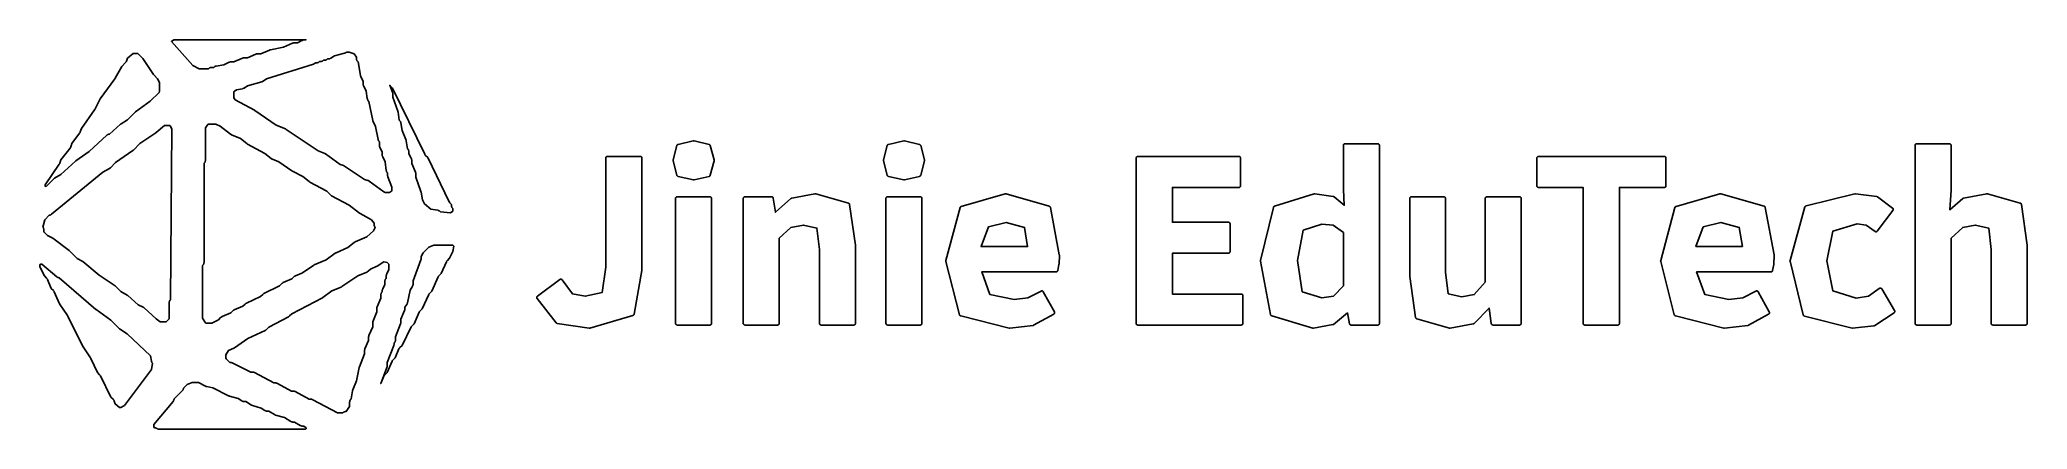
# Model space of a CAD drawing. Header units: metres. Extents: x -30 to 30, y -5.9 to 5.9.
import ezdxf

# ---------------------------------------------------------------- set-up
doc = ezdxf.new("R2010")
doc.units = ezdxf.units.M

msp = doc.modelspace()

# ---------------------------------------------------------------- linework, layer by layer
for points in [[(-29.374, 2.147), (-29.34, 2.248), (-29.068, 2.598), (-29.059, 2.611), (-29.052, 2.624), (-29.046, 2.639), (-29.012, 2.741), (-28.78, 3.05), (-28.772, 3.063), (-28.765, 3.076), (-28.759, 3.089), (-28.725, 3.193), (-28.327, 3.749), (-28.322, 3.758), (-28.316, 3.768), (-28.158, 4.085), (-27.714, 4.69), (-27.705, 4.704), (-27.509, 5.056), (-27.4, 5.165), (-27.392, 5.175), (-27.384, 5.185), (-27.377, 5.196), (-27.371, 5.207), (-27.367, 5.219), (-27.338, 5.305), (-27.161, 5.452), (-27.023, 5.452), (-26.868, 5.298), (-26.548, 4.818), (-26.54, 4.807), (-26.531, 4.797), (-26.424, 4.69), (-26.366, 4.575), (-26.366, 4.312), (-26.383, 4.28), (-26.646, 4.017), (-27.088, 3.695), (-27.096, 3.689), (-27.104, 3.681), (-27.338, 3.448), (-27.528, 3.333), (-27.539, 3.326), (-27.549, 3.318), (-27.879, 3.025), (-27.879, 3.025), (-27.892, 3.023), (-27.905, 3.02), (-27.917, 3.016), (-27.929, 3.011), (-27.94, 3.004), (-27.95, 2.997), (-27.96, 2.989), (-28.486, 2.504), (-28.888, 2.222), (-28.901, 2.211), (-29.342, 1.811), (-29.535, 1.695), (-29.549, 1.686), (-29.561, 1.674), (-29.78, 1.456), (-29.817, 1.447), (-29.817, 1.493), (-29.391, 2.113), (-29.384, 2.124), (-29.378, 2.135), (-29.374, 2.147)], [(-22.029, 5.85), (-22.044, 5.847), (-22.058, 5.843), (-22.072, 5.837), (-22.206, 5.77), (-22.297, 5.77), (-22.31, 5.769), (-22.324, 5.767), (-22.338, 5.763), (-22.351, 5.758), (-22.624, 5.641), (-23.02, 5.562), (-23.034, 5.559), (-23.047, 5.554), (-23.308, 5.442), (-23.402, 5.442), (-23.416, 5.441), (-23.43, 5.439), (-23.444, 5.436), (-23.457, 5.431), (-23.717, 5.319), (-23.812, 5.319), (-23.826, 5.318), (-23.84, 5.316), (-23.853, 5.313), (-23.866, 5.308), (-24.127, 5.196), (-24.221, 5.196), (-24.234, 5.196), (-24.247, 5.194), (-24.259, 5.191), (-24.272, 5.187), (-24.283, 5.182), (-24.428, 5.109), (-24.654, 5.071), (-24.668, 5.068), (-24.681, 5.064), (-24.694, 5.058), (-24.707, 5.051), (-24.718, 5.042), (-24.729, 5.033), (-24.729, 5.032), (-24.795, 5.032), (-24.808, 5.032), (-24.822, 5.03), (-24.835, 5.026), (-24.848, 5.022), (-24.86, 5.016), (-24.872, 5.009), (-24.882, 5.001), (-24.893, 4.992), (-24.893, 4.991), (-25.172, 4.991), (-25.365, 5.088), (-26.008, 5.807), (-26.008, 5.808), (-25.936, 5.862), (-21.947, 5.862), (-22.029, 5.85)], [(-20.765, 5.465), (-20.754, 5.47), (-20.744, 5.477), (-20.734, 5.484), (-20.724, 5.493), (-20.724, 5.493), (-20.644, 5.493), (-20.5, 5.436), (-20.428, 5.34), (-20.428, 5.304), (-20.427, 5.29), (-20.425, 5.277), (-20.422, 5.264), (-20.417, 5.251), (-20.412, 5.239), (-20.405, 5.227), (-20.396, 5.216), (-20.387, 5.206), (-20.377, 5.196), (-20.303, 4.788), (-20.3, 4.775), (-20.296, 4.762), (-20.29, 4.751), (-20.223, 4.616), (-20.223, 4.526), (-20.222, 4.513), (-20.221, 4.5), (-20.218, 4.488), (-20.214, 4.476), (-20.208, 4.464), (-20.136, 4.319), (-20.098, 4.093), (-20.095, 4.079), (-20.091, 4.066), (-20.085, 4.053), (-20.078, 4.04), (-20.069, 4.029), (-20.06, 4.018), (-20.048, 4.007), (-19.934, 3.434), (-19.931, 3.422), (-19.927, 3.41), (-19.922, 3.399), (-19.848, 3.252), (-19.77, 2.86), (-19.767, 2.847), (-19.762, 2.834), (-19.756, 2.822), (-19.749, 2.811), (-19.741, 2.8), (-19.732, 2.79), (-19.732, 2.789), (-19.732, 2.683), (-19.731, 2.67), (-19.729, 2.657), (-19.726, 2.645), (-19.722, 2.633), (-19.717, 2.621), (-19.65, 2.486), (-19.65, 2.396), (-19.649, 2.383), (-19.647, 2.37), (-19.644, 2.358), (-19.64, 2.346), (-19.635, 2.334), (-19.563, 2.19), (-19.525, 1.926), (-19.523, 1.913), (-19.52, 1.901), (-19.515, 1.889), (-19.509, 1.878), (-19.503, 1.867), (-19.495, 1.857), (-19.486, 1.848), (-19.486, 1.847), (-19.486, 1.782), (-19.485, 1.769), (-19.484, 1.757), (-19.481, 1.745), (-19.477, 1.733), (-19.363, 1.429), (-19.363, 1.323), (-19.373, 1.303), (-19.431, 1.264), (-19.561, 1.264), (-19.603, 1.286), (-20.045, 1.607), (-20.056, 1.614), (-20.069, 1.621), (-20.082, 1.626), (-20.188, 1.661), (-20.786, 2.06), (-20.797, 2.067), (-20.808, 2.072), (-20.819, 2.076), (-20.922, 2.111), (-21.355, 2.426), (-21.365, 2.432), (-21.375, 2.438), (-21.385, 2.442), (-21.577, 2.519), (-22.548, 3.166), (-22.558, 3.173), (-22.57, 3.178), (-22.844, 3.296), (-23.488, 3.738), (-23.501, 3.746), (-24.085, 4.058), (-24.124, 4.117), (-24.124, 4.288), (-24.114, 4.308), (-24.045, 4.355), (-23.867, 4.39), (-23.854, 4.393), (-23.841, 4.398), (-23.829, 4.404), (-23.817, 4.411), (-23.713, 4.48), (-23.284, 4.597), (-23.27, 4.602), (-23.257, 4.608), (-23.244, 4.615), (-23.137, 4.686), (-21.723, 5.131), (-21.71, 5.136), (-21.698, 5.141), (-21.687, 5.148), (-21.676, 5.156), (-21.666, 5.165), (-21.666, 5.166), (-21.641, 5.166), (-21.628, 5.166), (-21.614, 5.168), (-21.601, 5.172), (-21.588, 5.176), (-21.576, 5.182), (-21.564, 5.189), (-21.554, 5.197), (-21.544, 5.206), (-21.543, 5.207), (-21.518, 5.207), (-21.505, 5.207), (-21.491, 5.209), (-21.478, 5.213), (-21.466, 5.217), (-21.453, 5.223), (-21.442, 5.23), (-21.431, 5.238), (-21.421, 5.247), (-21.42, 5.248), (-21.396, 5.248), (-21.382, 5.248), (-21.369, 5.25), (-21.355, 5.253), (-21.343, 5.258), (-21.33, 5.264), (-21.319, 5.271), (-21.308, 5.279), (-21.298, 5.288), (-21.297, 5.288), (-21.273, 5.288), (-21.259, 5.289), (-21.246, 5.291), (-21.233, 5.294), (-21.22, 5.299), (-21.208, 5.305), (-21.196, 5.312), (-21.093, 5.38), (-20.789, 5.456), (-20.777, 5.46), (-20.765, 5.465)], [(-18.366, 2.417), (-18.359, 2.404), (-18.35, 2.391), (-18.34, 2.38), (-18.274, 2.315), (-17.629, 0.984), (-17.622, 0.971), (-17.613, 0.958), (-17.602, 0.947), (-17.561, 0.905), (-17.561, 0.881), (-17.56, 0.867), (-17.558, 0.854), (-17.555, 0.84), (-17.55, 0.828), (-17.545, 0.815), (-17.538, 0.804), (-17.53, 0.793), (-17.52, 0.783), (-17.52, 0.782), (-17.52, 0.704), (-17.585, 0.655), (-17.892, 0.685), (-17.899, 0.692), (-17.909, 0.701), (-17.921, 0.71), (-17.933, 0.717), (-17.946, 0.723), (-17.96, 0.727), (-17.973, 0.73), (-18.182, 0.765), (-18.377, 0.927), (-18.437, 1.047), (-18.474, 1.272), (-18.477, 1.284), (-18.481, 1.296), (-18.636, 1.724), (-18.636, 1.823), (-18.637, 1.836), (-18.639, 1.85), (-18.643, 1.864), (-18.647, 1.877), (-18.759, 2.138), (-18.759, 2.232), (-18.76, 2.245), (-18.761, 2.258), (-18.764, 2.27), (-18.768, 2.282), (-18.774, 2.294), (-18.841, 2.429), (-18.841, 2.478), (-18.842, 2.491), (-18.844, 2.505), (-18.847, 2.518), (-18.852, 2.531), (-18.857, 2.543), (-18.864, 2.555), (-18.872, 2.565), (-18.881, 2.575), (-18.89, 2.584), (-18.924, 2.825), (-18.927, 2.837), (-18.93, 2.849), (-18.934, 2.86), (-19.05, 3.131), (-19.089, 3.361), (-19.092, 3.375), (-19.096, 3.388), (-19.102, 3.401), (-19.109, 3.413), (-19.118, 3.425), (-19.127, 3.436), (-19.136, 3.444), (-19.17, 3.685), (-19.173, 3.699), (-19.177, 3.713), (-19.332, 4.14), (-19.332, 4.239), (-19.333, 4.252), (-19.335, 4.265), (-19.338, 4.278), (-19.342, 4.29), (-19.423, 4.492), (-19.423, 4.492), (-19.414, 4.48), (-19.404, 4.469), (-19.339, 4.403), (-18.366, 2.417)], [(-29.67, 0.584), (-29.657, 0.589), (-29.645, 0.595), (-29.633, 0.602), (-29.622, 0.61), (-28.074, 1.873), (-27.877, 1.991), (-27.863, 2), (-27.851, 2.012), (-27.696, 2.167), (-27.174, 2.528), (-27.164, 2.536), (-27.154, 2.544), (-26.959, 2.739), (-26.479, 3.059), (-26.466, 3.069), (-26.218, 3.282), (-26.056, 3.282), (-26.045, 3.276), (-25.998, 3.183), (-26.038, -1.97), (-26.039, -1.971), (-26.048, -1.981), (-26.056, -1.992), (-26.063, -2.003), (-26.069, -2.015), (-26.074, -2.028), (-26.077, -2.041), (-26.079, -2.055), (-26.08, -2.068), (-26.08, -2.543), (-26.163, -2.626), (-26.346, -2.626), (-26.468, -2.535), (-26.833, -2.211), (-26.842, -2.203), (-26.852, -2.196), (-26.863, -2.19), (-27.011, -2.116), (-27.325, -1.841), (-27.335, -1.834), (-27.345, -1.827), (-27.535, -1.713), (-27.687, -1.561), (-27.697, -1.552), (-27.708, -1.544), (-28.193, -1.22), (-28.679, -0.815), (-28.692, -0.806), (-28.706, -0.798), (-28.85, -0.726), (-29.079, -0.496), (-29.094, -0.483), (-29.586, -0.115), (-29.596, -0.108), (-29.607, -0.102), (-29.751, -0.03), (-29.858, 0.078), (-29.858, 0.143), (-29.859, 0.157), (-29.861, 0.17), (-29.864, 0.183), (-29.869, 0.196), (-29.874, 0.208), (-29.881, 0.22), (-29.885, 0.225), (-29.83, 0.441), (-29.692, 0.58), (-29.683, 0.581), (-29.67, 0.584)], [(-24.54, 3.261), (-24.222, 3.023), (-24.209, 3.014), (-24.194, 3.006), (-23.924, 2.891), (-23.734, 2.739), (-23.724, 2.731), (-23.714, 2.725), (-23.192, 2.444), (-22.997, 2.288), (-22.986, 2.28), (-22.974, 2.273), (-22.962, 2.268), (-22.772, 2.192), (-22.376, 1.914), (-22.358, 1.904), (-22.044, 1.746), (-21.85, 1.592), (-21.84, 1.584), (-21.83, 1.578), (-21.315, 1.301), (-21.206, 1.192), (-21.197, 1.183), (-21.186, 1.175), (-21.174, 1.168), (-20.651, 0.887), (-20.332, 0.647), (-20.316, 0.637), (-19.973, 0.446), (-19.895, 0.343), (-19.895, 0.307), (-19.895, 0.294), (-19.893, 0.28), (-19.889, 0.267), (-19.885, 0.254), (-19.879, 0.242), (-19.872, 0.23), (-19.864, 0.22), (-19.857, 0.212), (-19.909, 0.108), (-20.118, -0.066), (-20.469, -0.222), (-20.479, -0.227), (-20.489, -0.233), (-20.499, -0.24), (-20.69, -0.393), (-21.042, -0.55), (-21.054, -0.556), (-21.066, -0.563), (-21.342, -0.76), (-21.697, -0.918), (-21.708, -0.923), (-21.718, -0.929), (-22.074, -1.167), (-22.266, -1.244), (-22.279, -1.25), (-22.291, -1.257), (-22.302, -1.265), (-22.312, -1.274), (-22.375, -1.337), (-22.638, -1.45), (-22.649, -1.456), (-22.661, -1.462), (-22.671, -1.47), (-22.681, -1.479), (-22.747, -1.545), (-23.218, -1.781), (-23.231, -1.788), (-23.243, -1.797), (-23.254, -1.807), (-23.318, -1.871), (-23.746, -2.065), (-23.757, -2.071), (-23.768, -2.078), (-23.778, -2.085), (-23.787, -2.093), (-23.85, -2.157), (-24.112, -2.269), (-24.124, -2.275), (-24.135, -2.282), (-24.146, -2.289), (-24.155, -2.298), (-24.218, -2.361), (-24.481, -2.474), (-24.492, -2.479), (-24.504, -2.486), (-24.514, -2.494), (-24.524, -2.503), (-24.59, -2.569), (-24.786, -2.667), (-24.967, -2.667), (-24.984, -2.659), (-25.066, -2.521), (-25.066, -0.938), (-25.066, -0.937), (-25.057, -0.927), (-25.049, -0.916), (-25.042, -0.905), (-25.036, -0.892), (-25.031, -0.88), (-25.028, -0.867), (-25.026, -0.853), (-25.025, -0.84), (-25.025, 2.134), (-25.025, 2.134), (-25.016, 2.144), (-25.008, 2.155), (-25.001, 2.167), (-24.995, 2.179), (-24.99, 2.192), (-24.987, 2.205), (-24.985, 2.219), (-24.984, 2.232), (-24.984, 3.21), (-24.909, 3.311), (-24.885, 3.323), (-24.664, 3.323), (-24.54, 3.261)], [(-9.632, 2.22), (-9.75, 1.787), (-9.751, 1.782), (-9.753, 1.778), (-9.756, 1.774), (-9.758, 1.77), (-9.762, 1.766), (-9.765, 1.763), (-9.769, 1.759), (-9.773, 1.757), (-9.778, 1.755), (-9.782, 1.753), (-9.787, 1.751), (-10.24, 1.647), (-10.245, 1.646), (-10.249, 1.646), (-10.254, 1.646), (-10.258, 1.646), (-10.262, 1.647), (-10.723, 1.751), (-10.727, 1.753), (-10.732, 1.755), (-10.736, 1.757), (-10.741, 1.76), (-10.745, 1.763), (-10.748, 1.766), (-10.751, 1.77), (-10.754, 1.774), (-10.757, 1.778), (-10.758, 1.783), (-10.76, 1.788), (-10.871, 2.221), (-10.872, 2.226), (-10.872, 2.231), (-10.872, 2.236), (-10.872, 2.241), (-10.871, 2.246), (-10.76, 2.676), (-10.758, 2.681), (-10.757, 2.685), (-10.754, 2.689), (-10.751, 2.694), (-10.748, 2.697), (-10.745, 2.701), (-10.741, 2.704), (-10.737, 2.707), (-10.732, 2.709), (-10.728, 2.711), (-10.723, 2.712), (-10.263, 2.819), (-10.258, 2.82), (-10.254, 2.82), (-10.249, 2.82), (-10.244, 2.82), (-10.24, 2.819), (-9.787, 2.712), (-9.782, 2.711), (-9.777, 2.709), (-9.773, 2.707), (-9.769, 2.704), (-9.765, 2.701), (-9.762, 2.698), (-9.758, 2.694), (-9.756, 2.69), (-9.753, 2.686), (-9.751, 2.681), (-9.75, 2.676), (-9.632, 2.246), (-9.631, 2.241), (-9.631, 2.236), (-9.631, 2.23), (-9.631, 2.225), (-9.632, 2.22)], [(-3.419, 2.701), (-3.415, 2.698), (-3.412, 2.694), (-3.409, 2.69), (-3.407, 2.686), (-3.405, 2.681), (-3.403, 2.676), (-3.286, 2.246), (-3.285, 2.241), (-3.284, 2.236), (-3.284, 2.23), (-3.285, 2.225), (-3.286, 2.22), (-3.403, 1.787), (-3.405, 1.782), (-3.407, 1.778), (-3.409, 1.774), (-3.412, 1.77), (-3.415, 1.766), (-3.419, 1.763), (-3.422, 1.759), (-3.427, 1.757), (-3.431, 1.755), (-3.436, 1.753), (-3.44, 1.751), (-3.894, 1.647), (-3.898, 1.646), (-3.902, 1.646), (-3.907, 1.646), (-3.911, 1.646), (-3.916, 1.647), (-4.376, 1.751), (-4.381, 1.753), (-4.385, 1.755), (-4.39, 1.757), (-4.394, 1.76), (-4.398, 1.763), (-4.402, 1.766), (-4.405, 1.77), (-4.408, 1.774), (-4.41, 1.778), (-4.412, 1.783), (-4.413, 1.788), (-4.524, 2.221), (-4.525, 2.226), (-4.526, 2.231), (-4.526, 2.236), (-4.525, 2.241), (-4.524, 2.246), (-4.413, 2.676), (-4.412, 2.681), (-4.41, 2.685), (-4.408, 2.689), (-4.405, 2.694), (-4.402, 2.697), (-4.398, 2.701), (-4.394, 2.704), (-4.39, 2.707), (-4.386, 2.709), (-4.381, 2.711), (-4.376, 2.712), (-3.916, 2.819), (-3.912, 2.82), (-3.907, 2.82), (-3.902, 2.82), (-3.898, 2.82), (-3.893, 2.819), (-3.44, 2.712), (-3.435, 2.711), (-3.431, 2.709), (-3.426, 2.707), (-3.422, 2.704), (-3.419, 2.701)], [(7.251, 0.837), (7.255, 0.841), (7.259, 0.844), (7.263, 0.847), (7.268, 0.849), (7.273, 0.851), (8.465, 1.227), (8.469, 1.228), (8.474, 1.229), (8.478, 1.229), (8.483, 1.229), (8.487, 1.229), (9.041, 1.148), (9.046, 1.147), (9.05, 1.146), (9.054, 1.144), (9.058, 1.142), (9.062, 1.14), (9.066, 1.137), (9.377, 0.88), (9.35, 1.357), (9.35, 1.36), (9.35, 2.683), (9.35, 2.688), (9.351, 2.693), (9.352, 2.698), (9.354, 2.702), (9.356, 2.707), (9.359, 2.711), (9.361, 2.715), (9.365, 2.719), (9.368, 2.722), (9.372, 2.725), (9.377, 2.727), (9.381, 2.729), (9.386, 2.731), (9.39, 2.732), (9.395, 2.733), (9.4, 2.733), (10.386, 2.733), (10.391, 2.733), (10.396, 2.732), (10.401, 2.731), (10.406, 2.729), (10.41, 2.727), (10.414, 2.725), (10.418, 2.722), (10.422, 2.719), (10.425, 2.715), (10.428, 2.711), (10.431, 2.707), (10.433, 2.702), (10.434, 2.698), (10.436, 2.693), (10.436, 2.688), (10.436, 2.683), (10.436, -2.676), (10.436, -2.681), (10.436, -2.686), (10.434, -2.69), (10.433, -2.695), (10.431, -2.699), (10.428, -2.704), (10.425, -2.708), (10.422, -2.711), (10.418, -2.715), (10.414, -2.717), (10.41, -2.72), (10.406, -2.722), (10.401, -2.724), (10.396, -2.725), (10.391, -2.726), (10.386, -2.726), (9.581, -2.726), (9.576, -2.726), (9.571, -2.725), (9.566, -2.724), (9.561, -2.722), (9.557, -2.72), (9.553, -2.717), (9.549, -2.714), (9.545, -2.711), (9.542, -2.707), (9.539, -2.703), (9.536, -2.699), (9.534, -2.695), (9.533, -2.69), (9.531, -2.685), (9.47, -2.359), (9.049, -2.705), (9.045, -2.708), (9.04, -2.71), (9.036, -2.712), (9.031, -2.714), (9.026, -2.715), (8.448, -2.82), (8.443, -2.82), (8.438, -2.82), (8.434, -2.82), (8.429, -2.819), (8.425, -2.818), (7.186, -2.449), (7.181, -2.447), (7.177, -2.445), (7.172, -2.442), (7.168, -2.44), (7.165, -2.436), (7.161, -2.432), (7.158, -2.428), (7.156, -2.424), (7.154, -2.42), (7.152, -2.415), (7.151, -2.41), (6.852, -0.805), (6.852, -0.799), (6.852, -0.794), (6.852, -0.789), (6.853, -0.784), (7.239, 0.815), (7.241, 0.82), (7.243, 0.825), (7.245, 0.829), (7.248, 0.834), (7.251, 0.837)], [(26.628, -2.722), (26.624, -2.72), (26.62, -2.717), (26.616, -2.715), (26.612, -2.711), (26.609, -2.708), (26.606, -2.704), (26.603, -2.699), (26.601, -2.695), (26.6, -2.69), (26.598, -2.686), (26.598, -2.681), (26.597, -2.676), (26.597, 2.683), (26.598, 2.688), (26.598, 2.693), (26.6, 2.698), (26.601, 2.702), (26.603, 2.707), (26.606, 2.711), (26.609, 2.715), (26.612, 2.719), (26.616, 2.722), (26.62, 2.725), (26.624, 2.727), (26.628, 2.729), (26.633, 2.731), (26.638, 2.732), (26.643, 2.733), (26.647, 2.733), (27.634, 2.733), (27.639, 2.733), (27.644, 2.732), (27.648, 2.731), (27.653, 2.729), (27.657, 2.727), (27.662, 2.725), (27.666, 2.722), (27.669, 2.719), (27.673, 2.715), (27.675, 2.711), (27.678, 2.707), (27.68, 2.702), (27.682, 2.698), (27.683, 2.693), (27.684, 2.688), (27.684, 2.683), (27.684, 1.334), (27.684, 1.331), (27.645, 0.744), (28.038, 1.083), (28.042, 1.086), (28.047, 1.089), (28.052, 1.091), (28.056, 1.093), (28.061, 1.094), (28.76, 1.229), (28.764, 1.229), (28.769, 1.23), (28.774, 1.229), (28.778, 1.229), (28.783, 1.228), (29.77, 0.945), (29.774, 0.944), (29.779, 0.942), (29.783, 0.939), (29.787, 0.937), (29.791, 0.934), (29.794, 0.93), (29.797, 0.926), (29.799, 0.922), (29.802, 0.918), (29.803, 0.914), (29.805, 0.909), (29.806, 0.904), (29.98, -0.325), (29.981, -0.332), (29.981, -2.676), (29.981, -2.681), (29.98, -2.686), (29.979, -2.69), (29.977, -2.695), (29.975, -2.699), (29.972, -2.704), (29.97, -2.708), (29.966, -2.711), (29.963, -2.715), (29.959, -2.717), (29.954, -2.72), (29.95, -2.722), (29.945, -2.724), (29.941, -2.725), (29.936, -2.726), (29.931, -2.726), (28.943, -2.726), (28.939, -2.726), (28.934, -2.725), (28.929, -2.724), (28.924, -2.722), (28.92, -2.72), (28.916, -2.717), (28.912, -2.715), (28.908, -2.711), (28.905, -2.708), (28.902, -2.704), (28.899, -2.699), (28.897, -2.695), (28.896, -2.69), (28.894, -2.686), (28.894, -2.681), (28.893, -2.676), (28.893, -0.456), (28.818, 0.191), (28.413, 0.282), (28.034, 0.212), (27.684, -0.112), (27.684, -2.676), (27.684, -2.681), (27.683, -2.686), (27.682, -2.69), (27.68, -2.695), (27.678, -2.699), (27.675, -2.704), (27.673, -2.708), (27.669, -2.711), (27.666, -2.715), (27.662, -2.717), (27.657, -2.72), (27.653, -2.722), (27.648, -2.724), (27.644, -2.725), (27.639, -2.726), (27.634, -2.726), (26.647, -2.726), (26.643, -2.726), (26.638, -2.725), (26.633, -2.724), (26.628, -2.722)], [(-12.903, 2.319), (-12.901, 2.324), (-12.899, 2.328), (-12.896, 2.332), (-12.892, 2.336), (-12.889, 2.339), (-12.885, 2.342), (-12.881, 2.344), (-12.876, 2.346), (-12.871, 2.348), (-12.867, 2.349), (-12.862, 2.35), (-12.857, 2.35), (-11.863, 2.35), (-11.858, 2.35), (-11.853, 2.349), (-11.849, 2.348), (-11.844, 2.346), (-11.84, 2.344), (-11.835, 2.342), (-11.831, 2.339), (-11.828, 2.336), (-11.825, 2.332), (-11.822, 2.328), (-11.819, 2.324), (-11.817, 2.319), (-11.815, 2.315), (-11.814, 2.31), (-11.813, 2.305), (-11.813, 2.3), (-11.813, -1.07), (-11.813, -1.075), (-11.814, -1.079), (-12.049, -2.396), (-12.05, -2.401), (-12.052, -2.406), (-12.054, -2.41), (-12.056, -2.415), (-12.059, -2.419), (-12.063, -2.422), (-12.066, -2.426), (-12.07, -2.429), (-12.075, -2.431), (-12.079, -2.434), (-12.084, -2.435), (-13.386, -2.818), (-13.392, -2.82), (-13.397, -2.82), (-13.403, -2.82), (-13.408, -2.82), (-14.372, -2.675), (-14.376, -2.674), (-14.381, -2.673), (-14.385, -2.671), (-14.389, -2.669), (-14.393, -2.666), (-14.397, -2.663), (-14.401, -2.66), (-14.404, -2.656), (-14.978, -1.928), (-14.981, -1.924), (-14.983, -1.92), (-14.986, -1.915), (-14.987, -1.91), (-14.988, -1.906), (-14.989, -1.901), (-14.989, -1.896), (-14.988, -1.891), (-14.988, -1.886), (-14.986, -1.881), (-14.984, -1.876), (-14.982, -1.872), (-14.979, -1.868), (-14.976, -1.864), (-14.973, -1.86), (-14.969, -1.857), (-14.29, -1.353), (-14.286, -1.351), (-14.281, -1.348), (-14.277, -1.346), (-14.272, -1.345), (-14.267, -1.344), (-14.262, -1.344), (-14.257, -1.344), (-14.252, -1.344), (-14.248, -1.345), (-14.243, -1.347), (-14.238, -1.348), (-14.234, -1.351), (-14.23, -1.353), (-14.226, -1.357), (-14.223, -1.36), (-14.22, -1.364), (-13.909, -1.787), (-13.522, -1.859), (-13.015, -1.751), (-12.907, -0.987), (-12.907, 2.3), (-12.907, 2.305), (-12.906, 2.31), (-12.905, 2.315), (-12.903, 2.319)], [(6.243, 1.449), (6.24, 1.445), (6.238, 1.44), (6.235, 1.436), (6.232, 1.433), (6.228, 1.429), (6.224, 1.427), (6.22, 1.424), (6.216, 1.422), (6.211, 1.42), (6.206, 1.419), (6.201, 1.418), (6.196, 1.418), (4.192, 1.418), (4.192, 0.369), (5.881, 0.369), (5.885, 0.369), (5.89, 0.368), (5.895, 0.367), (5.9, 0.365), (5.904, 0.363), (5.908, 0.361), (5.912, 0.358), (5.916, 0.354), (5.919, 0.351), (5.922, 0.347), (5.925, 0.343), (5.927, 0.338), (5.928, 0.334), (5.93, 0.329), (5.93, 0.324), (5.931, 0.319), (5.931, -0.513), (5.93, -0.518), (5.93, -0.523), (5.928, -0.528), (5.927, -0.532), (5.925, -0.537), (5.922, -0.541), (5.919, -0.545), (5.916, -0.548), (5.912, -0.552), (5.908, -0.555), (5.904, -0.557), (5.9, -0.559), (5.895, -0.561), (5.89, -0.562), (5.885, -0.563), (5.881, -0.563), (4.192, -0.563), (4.192, -1.793), (6.27, -1.793), (6.275, -1.793), (6.28, -1.794), (6.284, -1.795), (6.289, -1.796), (6.293, -1.799), (6.298, -1.801), (6.302, -1.804), (6.305, -1.807), (6.308, -1.811), (6.311, -1.815), (6.314, -1.819), (6.316, -1.824), (6.318, -1.828), (6.319, -1.833), (6.32, -1.838), (6.32, -1.843), (6.32, -2.676), (6.32, -2.681), (6.319, -2.686), (6.318, -2.69), (6.316, -2.695), (6.314, -2.699), (6.311, -2.704), (6.308, -2.708), (6.305, -2.711), (6.302, -2.715), (6.298, -2.717), (6.293, -2.72), (6.289, -2.722), (6.284, -2.724), (6.28, -2.725), (6.275, -2.726), (6.27, -2.726), (3.147, -2.726), (3.142, -2.726), (3.137, -2.725), (3.132, -2.724), (3.128, -2.722), (3.123, -2.72), (3.119, -2.717), (3.115, -2.715), (3.112, -2.711), (3.108, -2.708), (3.105, -2.704), (3.103, -2.699), (3.101, -2.695), (3.099, -2.69), (3.098, -2.686), (3.097, -2.681), (3.097, -2.676), (3.097, 2.3), (3.097, 2.305), (3.098, 2.31), (3.099, 2.315), (3.101, 2.319), (3.103, 2.324), (3.105, 2.328), (3.108, 2.332), (3.112, 2.336), (3.115, 2.339), (3.119, 2.342), (3.123, 2.344), (3.128, 2.346), (3.132, 2.348), (3.137, 2.349), (3.142, 2.35), (3.147, 2.35), (6.196, 2.35), (6.201, 2.35), (6.206, 2.349), (6.211, 2.348), (6.216, 2.346), (6.22, 2.344), (6.224, 2.342), (6.228, 2.339), (6.232, 2.336), (6.235, 2.332), (6.238, 2.328), (6.24, 2.324), (6.243, 2.319), (6.244, 2.315), (6.245, 2.31), (6.246, 2.305), (6.246, 2.3), (6.246, 1.468), (6.246, 1.463), (6.245, 1.458), (6.244, 1.454), (6.243, 1.449)], [(15.213, 1.424), (15.209, 1.427), (15.205, 1.429), (15.201, 1.433), (15.198, 1.436), (15.195, 1.44), (15.193, 1.445), (15.19, 1.449), (15.189, 1.454), (15.188, 1.458), (15.187, 1.463), (15.187, 1.468), (15.187, 2.3), (15.187, 2.305), (15.188, 2.31), (15.189, 2.315), (15.19, 2.319), (15.193, 2.324), (15.195, 2.328), (15.198, 2.332), (15.201, 2.336), (15.205, 2.339), (15.209, 2.342), (15.213, 2.344), (15.218, 2.346), (15.222, 2.348), (15.227, 2.349), (15.232, 2.35), (15.237, 2.35), (19.031, 2.35), (19.036, 2.35), (19.041, 2.349), (19.046, 2.348), (19.05, 2.346), (19.055, 2.344), (19.059, 2.342), (19.063, 2.339), (19.067, 2.336), (19.07, 2.332), (19.073, 2.328), (19.075, 2.324), (19.077, 2.319), (19.079, 2.315), (19.08, 2.31), (19.081, 2.305), (19.081, 2.3), (19.081, 1.468), (19.081, 1.463), (19.08, 1.458), (19.079, 1.454), (19.077, 1.449), (19.075, 1.445), (19.073, 1.44), (19.07, 1.436), (19.067, 1.433), (19.063, 1.429), (19.059, 1.427), (19.055, 1.424), (19.05, 1.422), (19.046, 1.42), (19.041, 1.419), (19.036, 1.418), (19.031, 1.418), (17.677, 1.418), (17.677, -2.676), (17.677, -2.681), (17.676, -2.686), (17.675, -2.69), (17.673, -2.695), (17.671, -2.699), (17.669, -2.704), (17.666, -2.708), (17.662, -2.711), (17.659, -2.715), (17.655, -2.717), (17.651, -2.72), (17.646, -2.722), (17.642, -2.724), (17.637, -2.725), (17.632, -2.726), (17.627, -2.726), (16.633, -2.726), (16.628, -2.726), (16.624, -2.725), (16.619, -2.724), (16.614, -2.722), (16.61, -2.72), (16.606, -2.717), (16.602, -2.715), (16.598, -2.711), (16.595, -2.708), (16.592, -2.704), (16.589, -2.699), (16.587, -2.695), (16.586, -2.69), (16.584, -2.686), (16.584, -2.681), (16.583, -2.676), (16.583, 1.418), (15.237, 1.418), (15.232, 1.418), (15.227, 1.419), (15.222, 1.42), (15.218, 1.422), (15.213, 1.424)], [(-7.3, 1.093), (-7.295, 1.094), (-6.593, 1.229), (-6.589, 1.229), (-6.584, 1.23), (-6.579, 1.229), (-6.575, 1.229), (-6.57, 1.228), (-5.583, 0.945), (-5.579, 0.944), (-5.574, 0.942), (-5.57, 0.939), (-5.566, 0.937), (-5.563, 0.934), (-5.559, 0.93), (-5.556, 0.926), (-5.554, 0.922), (-5.551, 0.918), (-5.55, 0.914), (-5.548, 0.909), (-5.547, 0.904), (-5.373, -0.325), (-5.372, -0.332), (-5.372, -2.676), (-5.372, -2.681), (-5.373, -2.686), (-5.374, -2.69), (-5.376, -2.695), (-5.378, -2.699), (-5.381, -2.704), (-5.384, -2.708), (-5.387, -2.711), (-5.39, -2.715), (-5.394, -2.717), (-5.399, -2.72), (-5.403, -2.722), (-5.408, -2.724), (-5.412, -2.725), (-5.417, -2.726), (-5.422, -2.726), (-6.41, -2.726), (-6.415, -2.726), (-6.419, -2.725), (-6.424, -2.724), (-6.429, -2.722), (-6.433, -2.72), (-6.437, -2.717), (-6.441, -2.715), (-6.445, -2.711), (-6.448, -2.708), (-6.451, -2.704), (-6.454, -2.699), (-6.456, -2.695), (-6.457, -2.69), (-6.459, -2.686), (-6.459, -2.681), (-6.46, -2.676), (-6.46, -0.456), (-6.535, 0.191), (-6.941, 0.282), (-7.319, 0.212), (-7.669, -0.112), (-7.669, -2.676), (-7.669, -2.681), (-7.67, -2.686), (-7.671, -2.69), (-7.673, -2.695), (-7.675, -2.699), (-7.678, -2.704), (-7.681, -2.708), (-7.684, -2.711), (-7.688, -2.715), (-7.691, -2.717), (-7.696, -2.72), (-7.7, -2.722), (-7.705, -2.724), (-7.709, -2.725), (-7.714, -2.726), (-7.719, -2.726), (-8.706, -2.726), (-8.711, -2.726), (-8.715, -2.725), (-8.72, -2.724), (-8.725, -2.722), (-8.729, -2.72), (-8.733, -2.717), (-8.737, -2.715), (-8.741, -2.711), (-8.744, -2.708), (-8.747, -2.704), (-8.75, -2.699), (-8.752, -2.695), (-8.753, -2.69), (-8.755, -2.686), (-8.755, -2.681), (-8.756, -2.676), (-8.756, 1.085), (-8.755, 1.09), (-8.755, 1.095), (-8.753, 1.1), (-8.752, 1.104), (-8.75, 1.109), (-8.747, 1.113), (-8.744, 1.117), (-8.741, 1.12), (-8.737, 1.124), (-8.733, 1.127), (-8.729, 1.129), (-8.725, 1.131), (-8.72, 1.133), (-8.715, 1.134), (-8.711, 1.135), (-8.706, 1.135), (-7.9, 1.135), (-7.895, 1.135), (-7.89, 1.134), (-7.886, 1.133), (-7.881, 1.132), (-7.877, 1.13), (-7.873, 1.127), (-7.869, 1.124), (-7.865, 1.121), (-7.862, 1.118), (-7.859, 1.114), (-7.857, 1.11), (-7.854, 1.106), (-7.853, 1.102), (-7.851, 1.097), (-7.85, 1.092), (-7.788, 0.67), (-7.318, 1.083), (-7.314, 1.086), (-7.31, 1.089), (-7.305, 1.091), (-7.3, 1.093)], [(-0.837, 1.229), (-0.832, 1.229), (-0.828, 1.228), (0.475, 0.851), (0.48, 0.85), (0.485, 0.848), (0.489, 0.845), (0.493, 0.842), (0.497, 0.839), (0.5, 0.835), (0.503, 0.831), (0.506, 0.827), (0.508, 0.822), (0.51, 0.817), (0.511, 0.813), (0.779, -0.612), (0.78, -0.618), (0.78, -0.623), (0.77, -0.894), (0.769, -0.898), (0.769, -0.902), (0.732, -1.087), (0.731, -1.092), (0.729, -1.097), (0.727, -1.101), (0.725, -1.105), (0.722, -1.109), (0.718, -1.113), (0.715, -1.116), (0.711, -1.119), (0.707, -1.122), (0.702, -1.124), (0.698, -1.126), (0.693, -1.127), (0.688, -1.127), (0.683, -1.128), (-1.562, -1.128), (-1.314, -1.803), (-0.584, -1.954), (-0.168, -1.912), (0.23, -1.705), (0.234, -1.703), (0.239, -1.701), (0.243, -1.7), (0.248, -1.699), (0.253, -1.699), (0.258, -1.7), (0.262, -1.7), (0.267, -1.701), (0.272, -1.703), (0.276, -1.705), (0.28, -1.707), (0.284, -1.71), (0.288, -1.714), (0.291, -1.717), (0.294, -1.721), (0.296, -1.725), (0.632, -2.329), (0.634, -2.334), (0.636, -2.338), (0.637, -2.343), (0.638, -2.348), (0.639, -2.353), (0.638, -2.358), (0.638, -2.363), (0.637, -2.367), (0.635, -2.372), (0.633, -2.377), (0.631, -2.381), (0.628, -2.385), (0.624, -2.389), (0.621, -2.392), (0.617, -2.395), (0.613, -2.397), (0.005, -2.733), (0.001, -2.735), (-0.004, -2.737), (-0.008, -2.738), (-0.013, -2.739), (-0.715, -2.82), (-0.72, -2.82), (-0.724, -2.82), (-0.729, -2.82), (-0.733, -2.819), (-2.197, -2.453), (-2.202, -2.451), (-2.206, -2.449), (-2.211, -2.447), (-2.215, -2.444), (-2.218, -2.441), (-2.222, -2.438), (-2.225, -2.434), (-2.228, -2.43), (-2.23, -2.426), (-2.232, -2.421), (-2.233, -2.416), (-2.643, -0.808), (-2.644, -0.803), (-2.644, -0.798), (-2.644, -0.792), (-2.643, -0.787), (-2.642, -0.782), (-2.213, 0.813), (-2.211, 0.818), (-2.209, 0.822), (-2.206, 0.827), (-2.203, 0.831), (-2.2, 0.835), (-2.196, 0.838), (-2.192, 0.841), (-2.188, 0.844), (-2.183, 0.846), (-2.178, 0.848), (-0.856, 1.228), (-0.851, 1.229), (-0.846, 1.229), (-0.842, 1.23), (-0.837, 1.229)], [(18.923, -0.782), (19.353, 0.813), (19.354, 0.818), (19.356, 0.822), (19.359, 0.827), (19.362, 0.831), (19.365, 0.835), (19.369, 0.838), (19.373, 0.841), (19.378, 0.844), (19.382, 0.846), (19.387, 0.848), (20.71, 1.228), (20.715, 1.229), (20.719, 1.229), (20.724, 1.23), (20.728, 1.229), (20.733, 1.229), (20.738, 1.228), (22.041, 0.851), (22.046, 0.85), (22.05, 0.848), (22.055, 0.845), (22.059, 0.842), (22.062, 0.839), (22.066, 0.835), (22.069, 0.831), (22.071, 0.827), (22.073, 0.822), (22.075, 0.817), (22.076, 0.813), (22.345, -0.612), (22.346, -0.618), (22.346, -0.623), (22.335, -0.894), (22.335, -0.898), (22.334, -0.902), (22.298, -1.087), (22.296, -1.092), (22.295, -1.097), (22.293, -1.101), (22.29, -1.105), (22.287, -1.109), (22.284, -1.113), (22.28, -1.116), (22.276, -1.119), (22.272, -1.122), (22.268, -1.124), (22.263, -1.126), (22.258, -1.127), (22.253, -1.127), (22.249, -1.128), (20.003, -1.128), (20.251, -1.803), (20.981, -1.954), (21.398, -1.912), (21.795, -1.705), (21.8, -1.703), (21.804, -1.701), (21.809, -1.7), (21.814, -1.699), (21.818, -1.699), (21.823, -1.7), (21.828, -1.7), (21.833, -1.701), (21.837, -1.703), (21.842, -1.705), (21.846, -1.707), (21.85, -1.71), (21.853, -1.714), (21.857, -1.717), (21.859, -1.721), (21.862, -1.725), (22.198, -2.329), (22.2, -2.334), (22.202, -2.338), (22.203, -2.343), (22.204, -2.348), (22.204, -2.353), (22.204, -2.358), (22.203, -2.363), (22.202, -2.367), (22.201, -2.372), (22.199, -2.377), (22.196, -2.381), (22.193, -2.385), (22.19, -2.389), (22.186, -2.392), (22.182, -2.395), (22.178, -2.397), (21.571, -2.733), (21.566, -2.735), (21.562, -2.737), (21.557, -2.738), (21.552, -2.739), (20.85, -2.82), (20.846, -2.82), (20.841, -2.82), (20.837, -2.82), (20.832, -2.819), (19.368, -2.453), (19.364, -2.451), (19.359, -2.449), (19.355, -2.447), (19.351, -2.444), (19.347, -2.441), (19.344, -2.438), (19.341, -2.434), (19.338, -2.43), (19.335, -2.426), (19.334, -2.421), (19.332, -2.416), (18.923, -0.808), (18.922, -0.803), (18.921, -0.798), (18.921, -0.792), (18.922, -0.787), (18.923, -0.782)], [(23.26, -2.456), (23.255, -2.454), (23.251, -2.452), (23.246, -2.45), (23.242, -2.447), (23.239, -2.444), (23.235, -2.441), (23.232, -2.437), (23.229, -2.433), (23.227, -2.428), (23.225, -2.424), (23.224, -2.419), (22.824, -0.807), (22.823, -0.802), (22.823, -0.797), (22.823, -0.792), (22.824, -0.787), (22.825, -0.782), (23.274, 0.83), (23.276, 0.834), (23.278, 0.839), (23.28, 0.843), (23.283, 0.847), (23.286, 0.851), (23.289, 0.854), (23.293, 0.857), (23.297, 0.86), (23.302, 0.862), (23.306, 0.864), (23.311, 0.865), (24.781, 1.228), (24.786, 1.229), (24.791, 1.229), (24.795, 1.229), (24.8, 1.229), (25.442, 1.141), (25.447, 1.14), (25.451, 1.139), (25.456, 1.137), (25.461, 1.135), (25.465, 1.132), (25.918, 0.796), (25.921, 0.793), (25.925, 0.789), (25.928, 0.785), (25.931, 0.781), (25.933, 0.777), (25.935, 0.772), (25.936, 0.768), (25.937, 0.763), (25.938, 0.758), (25.938, 0.753), (25.937, 0.748), (25.936, 0.743), (25.935, 0.738), (25.933, 0.734), (25.93, 0.73), (25.928, 0.725), (25.458, 0.101), (25.454, 0.097), (25.451, 0.094), (25.447, 0.091), (25.443, 0.088), (25.439, 0.086), (25.434, 0.084), (25.43, 0.083), (25.425, 0.082), (25.42, 0.081), (25.415, 0.081), (25.411, 0.082), (25.406, 0.083), (25.401, 0.084), (25.397, 0.086), (25.392, 0.088), (25.388, 0.091), (25.123, 0.282), (24.85, 0.322), (24.118, 0.102), (23.931, -0.795), (24.118, -1.697), (24.817, -1.913), (25.193, -1.853), (25.517, -1.622), (25.521, -1.619), (25.525, -1.617), (25.529, -1.615), (25.534, -1.614), (25.539, -1.613), (25.544, -1.612), (25.549, -1.612), (25.553, -1.613), (25.558, -1.614), (25.563, -1.615), (25.567, -1.617), (25.572, -1.619), (25.576, -1.622), (25.579, -1.625), (25.583, -1.629), (25.586, -1.632), (25.589, -1.636), (25.978, -2.287), (25.98, -2.291), (25.982, -2.296), (25.983, -2.3), (25.984, -2.305), (25.985, -2.31), (25.985, -2.314), (25.985, -2.319), (25.984, -2.324), (25.982, -2.328), (25.981, -2.333), (25.979, -2.337), (25.976, -2.341), (25.973, -2.345), (25.97, -2.348), (25.966, -2.352), (25.963, -2.354), (25.379, -2.741), (25.374, -2.744), (25.37, -2.746), (25.366, -2.747), (25.361, -2.748), (25.356, -2.749), (24.712, -2.82), (24.707, -2.82), (24.703, -2.82), (24.698, -2.82), (24.694, -2.819), (23.26, -2.456)], [(-9.738, 1.129), (-9.734, 1.127), (-9.73, 1.124), (-9.726, 1.12), (-9.723, 1.117), (-9.72, 1.113), (-9.717, 1.109), (-9.715, 1.104), (-9.713, 1.1), (-9.712, 1.095), (-9.712, 1.09), (-9.711, 1.085), (-9.711, -2.676), (-9.712, -2.681), (-9.712, -2.686), (-9.713, -2.69), (-9.715, -2.695), (-9.717, -2.699), (-9.72, -2.704), (-9.723, -2.708), (-9.726, -2.711), (-9.73, -2.715), (-9.734, -2.717), (-9.738, -2.72), (-9.742, -2.722), (-9.747, -2.724), (-9.752, -2.725), (-9.756, -2.726), (-9.761, -2.726), (-10.748, -2.726), (-10.753, -2.726), (-10.757, -2.725), (-10.762, -2.724), (-10.767, -2.722), (-10.771, -2.72), (-10.775, -2.717), (-10.779, -2.715), (-10.783, -2.711), (-10.786, -2.708), (-10.789, -2.704), (-10.792, -2.699), (-10.794, -2.695), (-10.796, -2.69), (-10.797, -2.686), (-10.797, -2.681), (-10.798, -2.676), (-10.798, 1.085), (-10.797, 1.09), (-10.797, 1.095), (-10.796, 1.1), (-10.794, 1.104), (-10.792, 1.109), (-10.789, 1.113), (-10.786, 1.117), (-10.783, 1.12), (-10.779, 1.124), (-10.775, 1.127), (-10.771, 1.129), (-10.767, 1.131), (-10.762, 1.133), (-10.757, 1.134), (-10.753, 1.135), (-10.748, 1.135), (-9.761, 1.135), (-9.756, 1.135), (-9.752, 1.134), (-9.747, 1.133), (-9.742, 1.131), (-9.738, 1.129)], [(-4.445, 1.109), (-4.443, 1.113), (-4.44, 1.117), (-4.437, 1.12), (-4.433, 1.124), (-4.429, 1.127), (-4.425, 1.129), (-4.42, 1.131), (-4.416, 1.133), (-4.411, 1.134), (-4.406, 1.135), (-4.401, 1.135), (-3.415, 1.135), (-3.41, 1.135), (-3.405, 1.134), (-3.4, 1.133), (-3.396, 1.131), (-3.391, 1.129), (-3.387, 1.127), (-3.383, 1.124), (-3.379, 1.12), (-3.376, 1.117), (-3.373, 1.113), (-3.371, 1.109), (-3.369, 1.104), (-3.367, 1.1), (-3.366, 1.095), (-3.365, 1.09), (-3.365, 1.085), (-3.365, -2.676), (-3.365, -2.681), (-3.366, -2.686), (-3.367, -2.69), (-3.369, -2.695), (-3.371, -2.699), (-3.373, -2.704), (-3.376, -2.708), (-3.379, -2.711), (-3.383, -2.715), (-3.387, -2.717), (-3.391, -2.72), (-3.396, -2.722), (-3.4, -2.724), (-3.405, -2.725), (-3.41, -2.726), (-3.415, -2.726), (-4.401, -2.726), (-4.406, -2.726), (-4.411, -2.725), (-4.416, -2.724), (-4.42, -2.722), (-4.425, -2.72), (-4.429, -2.717), (-4.433, -2.715), (-4.437, -2.711), (-4.44, -2.708), (-4.443, -2.704), (-4.445, -2.699), (-4.447, -2.695), (-4.449, -2.69), (-4.45, -2.686), (-4.451, -2.681), (-4.451, -2.676), (-4.451, 1.085), (-4.451, 1.09), (-4.45, 1.095), (-4.449, 1.1), (-4.447, 1.104), (-4.445, 1.109)], [(11.352, 1.095), (11.353, 1.1), (11.355, 1.104), (11.357, 1.109), (11.36, 1.113), (11.363, 1.117), (11.366, 1.12), (11.37, 1.124), (11.373, 1.127), (11.378, 1.129), (11.382, 1.131), (11.387, 1.133), (11.391, 1.134), (11.396, 1.135), (11.401, 1.135), (12.382, 1.135), (12.387, 1.135), (12.392, 1.134), (12.397, 1.133), (12.402, 1.131), (12.406, 1.129), (12.41, 1.127), (12.414, 1.124), (12.418, 1.12), (12.421, 1.117), (12.424, 1.113), (12.426, 1.109), (12.429, 1.104), (12.43, 1.1), (12.431, 1.095), (12.432, 1.09), (12.432, 1.085), (12.432, -1.134), (12.512, -1.782), (12.921, -1.873), (13.297, -1.81), (13.628, -1.434), (13.628, 1.085), (13.629, 1.09), (13.629, 1.095), (13.631, 1.1), (13.632, 1.104), (13.634, 1.109), (13.637, 1.113), (13.64, 1.117), (13.643, 1.12), (13.647, 1.124), (13.651, 1.127), (13.655, 1.129), (13.659, 1.131), (13.664, 1.133), (13.669, 1.134), (13.673, 1.135), (13.678, 1.135), (14.666, 1.135), (14.671, 1.135), (14.676, 1.134), (14.68, 1.133), (14.685, 1.131), (14.689, 1.129), (14.694, 1.127), (14.698, 1.124), (14.701, 1.12), (14.704, 1.117), (14.707, 1.113), (14.71, 1.109), (14.712, 1.104), (14.714, 1.1), (14.715, 1.095), (14.716, 1.09), (14.716, 1.085), (14.716, -2.676), (14.716, -2.681), (14.715, -2.686), (14.714, -2.69), (14.712, -2.695), (14.71, -2.699), (14.707, -2.704), (14.704, -2.708), (14.701, -2.711), (14.698, -2.715), (14.694, -2.717), (14.689, -2.72), (14.685, -2.722), (14.68, -2.724), (14.676, -2.725), (14.671, -2.726), (14.666, -2.726), (13.86, -2.726), (13.855, -2.726), (13.85, -2.725), (13.846, -2.724), (13.841, -2.722), (13.837, -2.72), (13.833, -2.718), (13.829, -2.715), (13.825, -2.712), (13.822, -2.708), (13.819, -2.705), (13.816, -2.701), (13.814, -2.696), (13.813, -2.692), (13.811, -2.687), (13.81, -2.683), (13.746, -2.217), (13.294, -2.677), (13.29, -2.681), (13.286, -2.684), (13.282, -2.686), (13.277, -2.689), (13.272, -2.69), (13.267, -2.691), (12.572, -2.819), (12.567, -2.82), (12.563, -2.82), (12.558, -2.82), (12.554, -2.819), (12.549, -2.818), (11.562, -2.536), (11.558, -2.535), (11.553, -2.533), (11.549, -2.53), (11.545, -2.527), (11.542, -2.524), (11.538, -2.521), (11.535, -2.517), (11.533, -2.513), (11.53, -2.509), (11.529, -2.504), (11.527, -2.5), (11.526, -2.495), (11.352, -1.266), (11.351, -1.259), (11.351, 1.085), (11.351, 1.09), (11.352, 1.095)], [(-0.829, 0.362), (-1.362, 0.23), (-1.582, -0.362), (-0.176, -0.362), (-0.271, 0.212), (-0.829, 0.362)], [(8.101, -1.724), (8.699, -1.906), (9.047, -1.856), (9.35, -1.547), (9.35, 0.058), (9.036, 0.281), (8.701, 0.315), (8.137, 0.127), (7.966, -0.783), (8.101, -1.724)], [(21.39, -0.362), (21.294, 0.212), (20.737, 0.362), (20.204, 0.23), (19.984, -0.362), (21.39, -0.362)], [(-19.497, -3.965), (-19.496, -3.952), (-19.496, -3.855), (-19.301, -3.347), (-19.297, -3.334), (-19.294, -3.322), (-19.292, -3.31), (-19.291, -3.297), (-19.291, -3.272), (-19.291, -3.272), (-19.282, -3.262), (-19.274, -3.251), (-19.267, -3.239), (-19.261, -3.227), (-19.256, -3.214), (-19.253, -3.201), (-19.251, -3.188), (-19.251, -3.174), (-19.251, -3.078), (-19.097, -2.693), (-19.092, -2.681), (-19.089, -2.668), (-19.087, -2.655), (-19.087, -2.642), (-19.087, -2.547), (-18.975, -2.286), (-18.97, -2.273), (-18.967, -2.26), (-18.965, -2.246), (-18.964, -2.232), (-18.964, -2.192), (-18.905, -2.104), (-18.898, -2.092), (-18.892, -2.08), (-18.888, -2.067), (-18.885, -2.054), (-18.808, -1.672), (-18.741, -1.572), (-18.734, -1.56), (-18.729, -1.548), (-18.724, -1.535), (-18.721, -1.522), (-18.719, -1.508), (-18.718, -1.495), (-18.718, -1.397), (-18.481, -0.765), (-18.477, -0.753), (-18.475, -0.741), (-18.473, -0.729), (-18.472, -0.717), (-18.472, -0.667), (-18.415, -0.553), (-18.246, -0.384), (-18.092, -0.322), (-17.521, -0.322), (-17.489, -0.355), (-17.515, -0.51), (-17.618, -0.717), (-17.684, -0.783), (-17.693, -0.792), (-17.701, -0.802), (-17.707, -0.813), (-17.713, -0.824), (-17.866, -1.17), (-17.93, -1.233), (-17.938, -1.243), (-17.946, -1.252), (-17.952, -1.263), (-17.958, -1.274), (-18.153, -1.702), (-18.217, -1.766), (-18.225, -1.775), (-18.233, -1.785), (-18.239, -1.795), (-18.245, -1.806), (-18.439, -2.234), (-18.503, -2.298), (-18.512, -2.308), (-18.52, -2.318), (-18.526, -2.328), (-18.532, -2.34), (-18.685, -2.685), (-18.749, -2.749), (-18.759, -2.76), (-18.768, -2.772), (-18.775, -2.785), (-19.052, -3.338), (-19.118, -3.404), (-19.127, -3.414), (-19.134, -3.424), (-19.141, -3.435), (-19.147, -3.447), (-19.259, -3.71), (-19.323, -3.773), (-19.331, -3.782), (-19.339, -3.792), (-19.345, -3.803), (-19.351, -3.814), (-19.504, -4.159), (-19.568, -4.223), (-19.577, -4.233), (-19.585, -4.243), (-19.592, -4.255), (-19.598, -4.266), (-19.692, -4.487), (-19.505, -4.002), (-19.501, -3.99), (-19.499, -3.977), (-19.497, -3.965)], [(-29.47, -1.273), (-29.459, -1.282), (-29.448, -1.289), (-29.435, -1.295), (-29.422, -1.299), (-29.409, -1.303), (-29.396, -1.305), (-29.393, -1.305), (-28.284, -2.255), (-28.275, -2.262), (-27.834, -2.583), (-27.596, -2.821), (-27.585, -2.83), (-27.575, -2.838), (-27.339, -2.996), (-26.642, -3.654), (-26.609, -3.815), (-26.606, -3.829), (-26.602, -3.841), (-26.596, -3.854), (-26.589, -3.865), (-26.581, -3.876), (-26.579, -3.877), (-26.606, -4.061), (-27.425, -5.154), (-27.531, -5.207), (-27.572, -5.207), (-27.707, -5.099), (-27.735, -5.014), (-27.74, -5.002), (-27.746, -4.991), (-27.752, -4.98), (-27.76, -4.97), (-27.769, -4.96), (-27.835, -4.894), (-28.152, -4.259), (-28.16, -4.246), (-28.168, -4.234), (-28.178, -4.223), (-28.243, -4.159), (-28.437, -3.731), (-28.442, -3.721), (-28.448, -3.712), (-28.689, -3.35), (-29.135, -2.457), (-29.144, -2.442), (-29.383, -2.083), (-29.542, -1.725), (-29.548, -1.714), (-29.555, -1.703), (-29.562, -1.693), (-29.571, -1.684), (-29.634, -1.621), (-29.746, -1.359), (-29.752, -1.347), (-29.759, -1.336), (-29.767, -1.325), (-29.776, -1.315), (-29.842, -1.249), (-29.981, -0.971), (-29.981, -0.922), (-29.963, -0.896), (-29.923, -0.896), (-29.47, -1.273)], [(-20.069, -1.101), (-20.007, -1.039), (-19.829, -0.968), (-19.816, -0.962), (-19.804, -0.955), (-19.605, -0.822), (-19.498, -0.844), (-19.445, -0.897), (-19.445, -1.053), (-19.512, -1.187), (-19.517, -1.199), (-19.522, -1.211), (-19.524, -1.224), (-19.526, -1.236), (-19.527, -1.249), (-19.527, -1.315), (-19.527, -1.315), (-19.536, -1.325), (-19.544, -1.336), (-19.551, -1.348), (-19.557, -1.36), (-19.562, -1.373), (-19.565, -1.386), (-19.567, -1.399), (-19.568, -1.413), (-19.568, -1.503), (-19.635, -1.638), (-19.64, -1.65), (-19.644, -1.662), (-19.647, -1.674), (-19.649, -1.687), (-19.65, -1.7), (-19.65, -1.724), (-19.65, -1.725), (-19.659, -1.735), (-19.667, -1.746), (-19.674, -1.757), (-19.68, -1.77), (-19.685, -1.782), (-19.688, -1.796), (-19.69, -1.809), (-19.691, -1.823), (-19.691, -1.917), (-19.802, -2.178), (-19.807, -2.191), (-19.811, -2.204), (-19.813, -2.218), (-19.814, -2.232), (-19.814, -2.33), (-19.928, -2.634), (-19.931, -2.646), (-19.934, -2.658), (-19.936, -2.67), (-19.936, -2.683), (-19.936, -2.777), (-20.048, -3.038), (-20.053, -3.051), (-20.056, -3.064), (-20.059, -3.078), (-20.059, -3.092), (-20.059, -3.187), (-20.171, -3.447), (-20.176, -3.46), (-20.179, -3.474), (-20.181, -3.488), (-20.182, -3.502), (-20.182, -3.598), (-20.336, -3.983), (-20.34, -3.995), (-20.343, -4.007), (-20.422, -4.402), (-20.54, -4.676), (-20.544, -4.687), (-20.547, -4.699), (-20.549, -4.711), (-20.584, -4.952), (-20.592, -4.96), (-20.601, -4.97), (-20.609, -4.981), (-20.616, -4.993), (-20.622, -5.005), (-20.627, -5.018), (-20.63, -5.031), (-20.632, -5.044), (-20.633, -5.058), (-20.633, -5.18), (-20.732, -5.329), (-20.74, -5.329), (-20.754, -5.33), (-20.767, -5.332), (-20.78, -5.335), (-20.793, -5.34), (-20.805, -5.346), (-20.817, -5.353), (-20.828, -5.361), (-20.838, -5.37), (-20.838, -5.37), (-20.993, -5.37), (-21.741, -4.977), (-21.753, -4.971), (-21.765, -4.967), (-21.778, -4.963), (-21.792, -4.961), (-21.805, -4.961), (-21.852, -4.961), (-22.271, -4.732), (-22.284, -4.726), (-22.297, -4.721), (-22.31, -4.718), (-22.324, -4.716), (-22.337, -4.715), (-22.384, -4.715), (-22.804, -4.486), (-22.816, -4.48), (-22.829, -4.476), (-22.843, -4.472), (-22.856, -4.47), (-22.87, -4.469), (-22.917, -4.469), (-23.501, -4.158), (-23.513, -4.152), (-23.526, -4.148), (-23.539, -4.144), (-23.553, -4.142), (-23.566, -4.142), (-23.615, -4.142), (-24.16, -3.87), (-24.171, -3.864), (-24.184, -3.86), (-24.196, -3.857), (-24.209, -3.856), (-24.221, -3.855), (-24.246, -3.855), (-24.354, -3.748), (-24.37, -3.715), (-24.37, -3.622), (-24.291, -3.49), (-24.129, -3.425), (-24.115, -3.418), (-24.101, -3.41), (-23.702, -3.13), (-23.181, -2.89), (-23.17, -2.884), (-23.159, -2.878), (-23.15, -2.87), (-23.141, -2.862), (-23.073, -2.795), (-22.477, -2.477), (-22.466, -2.47), (-22.455, -2.462), (-22.445, -2.453), (-22.378, -2.386), (-21.454, -1.904), (-21.438, -1.894), (-21.164, -1.698), (-20.891, -1.581), (-20.879, -1.575), (-20.868, -1.569), (-20.387, -1.248), (-20.112, -1.13), (-20.101, -1.125), (-20.089, -1.118), (-20.079, -1.11), (-20.069, -1.101)], [(-25.656, -4.673), (-25.65, -4.66), (-25.646, -4.648), (-25.642, -4.634), (-25.641, -4.625), (-25.536, -4.52), (-25.383, -4.459), (-25.196, -4.459), (-24.979, -4.567), (-24.968, -4.572), (-24.957, -4.576), (-24.945, -4.579), (-24.758, -4.616), (-24.283, -4.854), (-24.272, -4.859), (-24.259, -4.863), (-23.993, -4.939), (-23.889, -5.009), (-23.877, -5.016), (-23.865, -5.022), (-23.852, -5.026), (-23.839, -5.03), (-23.825, -5.032), (-23.812, -5.032), (-23.768, -5.032), (-23.596, -5.136), (-23.586, -5.141), (-23.575, -5.146), (-23.563, -5.15), (-23.297, -5.226), (-23.192, -5.296), (-23.181, -5.303), (-23.168, -5.309), (-23.156, -5.313), (-23.143, -5.316), (-23.129, -5.318), (-23.116, -5.319), (-23.072, -5.319), (-22.9, -5.422), (-22.889, -5.428), (-22.878, -5.433), (-22.867, -5.437), (-22.598, -5.513), (-22.409, -5.627), (-22.398, -5.633), (-22.386, -5.638), (-22.374, -5.642), (-22.362, -5.644), (-22.35, -5.646), (-22.337, -5.647), (-22.294, -5.647), (-22.122, -5.75), (-22.111, -5.756), (-22.099, -5.761), (-22.088, -5.765), (-22.076, -5.767), (-22.063, -5.769), (-22.051, -5.77), (-22.015, -5.77), (-21.943, -5.823), (-21.943, -5.844), (-21.97, -5.862), (-26.417, -5.862), (-26.417, -5.861), (-26.427, -5.852), (-26.438, -5.844), (-26.45, -5.837), (-26.462, -5.831), (-26.475, -5.827), (-26.488, -5.824), (-26.501, -5.822), (-26.515, -5.821), (-26.523, -5.821), (-26.541, -5.794), (-26.541, -5.722), (-25.958, -5.024), (-25.95, -5.013), (-25.943, -5.001), (-25.937, -4.989), (-25.932, -4.976), (-25.929, -4.962), (-25.928, -4.953), (-25.68, -4.705), (-25.671, -4.695), (-25.663, -4.684), (-25.656, -4.673)]]:
    msp.add_lwpolyline(points, close=True)

doc.saveas('drawing.dxf')
